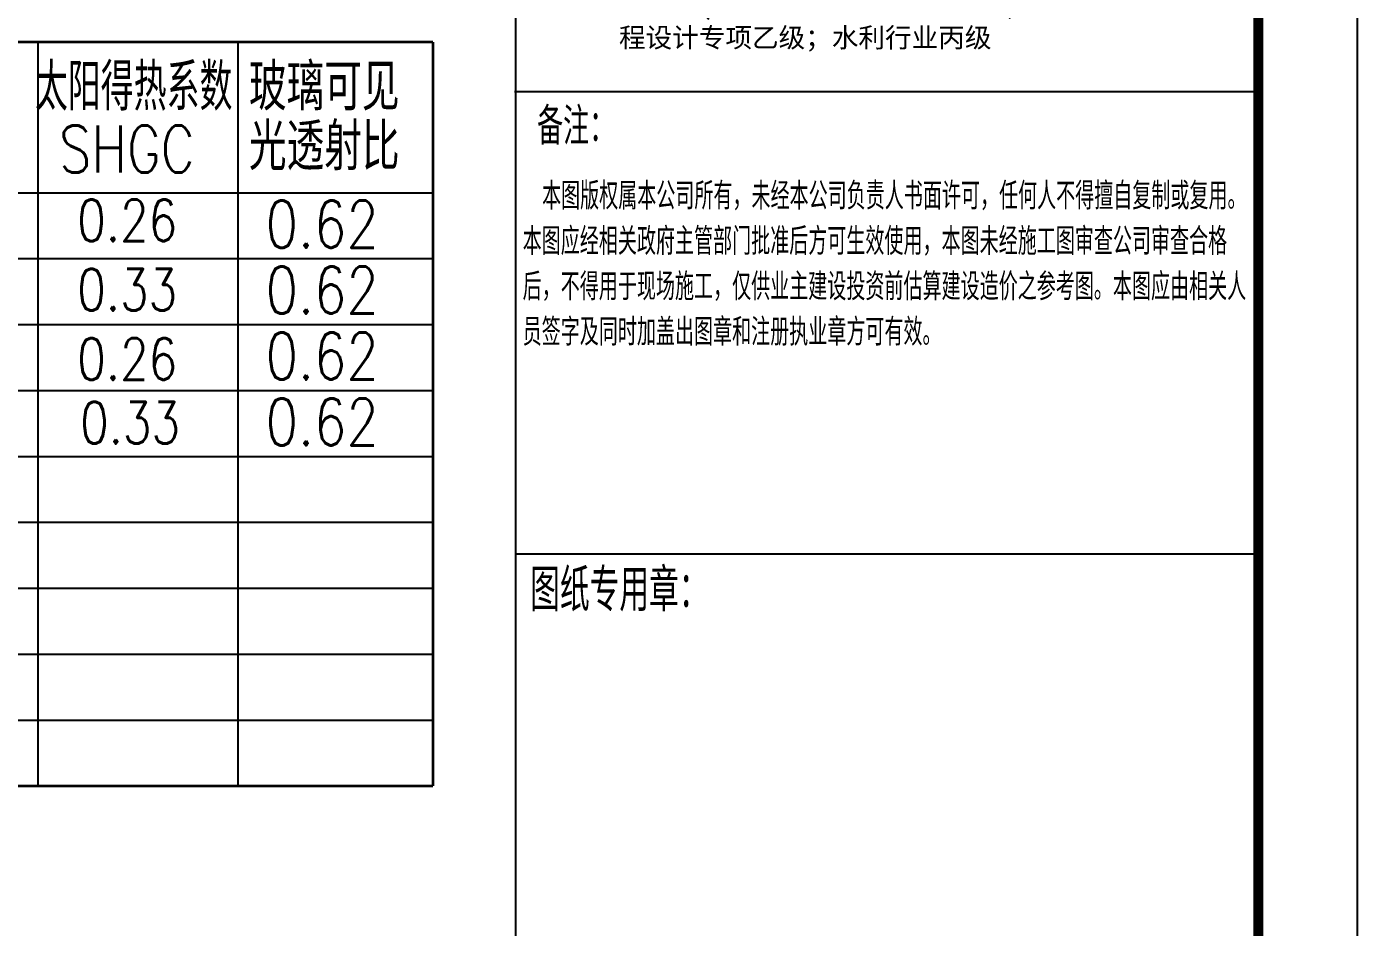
# Model space of a CAD drawing. Extents: x -695846 to 822170, y -413475 to 397179.
# Drawn here: x 574587 to 588020, y 342513 to 351601 of the extents above; entities that cross this region are included whole.
import ezdxf

# ---------------------------------------------------------------- set-up
doc = ezdxf.new("R2010")
doc.units = 0
doc.header["$LTSCALE"] = 1000
doc.header["$MEASUREMENT"] = 0
for name, color, linetype in [('AXIS', 3, 'Continuous'), ('T-图框-175', 175, 'Continuous'), ('TK', 4, 'Continuous')]:
    doc.layers.add(name, color=color, linetype=linetype)
doc.styles.add('_HZTXT', font='txt.shx', dxfattribs={"width": 0.8, "bigfont": 'HZTXT.shx'})
doc.styles.add('tk', font='txt.shx', dxfattribs={"width": 0.7, "bigfont": 'hztxt.shx'})
doc.styles.add('图框字型一', font='')
doc.styles.get('图框字型一').set_extended_font_data('SimSun')

# ---------------------------------------------------------------- blocks, each defined once
blk = doc.blocks.new('备注')
at = {"layer": 'TK', "insert": (2526775, -172239), "char_height": 313.797, "attachment_point": 1, "style": 'tk'}
blk.add_mtext_dynamic_manual_height_columns(' {\\H0.875x;本图版权属本公司所有，未经本公司负责人书面许可，任何人不得擅自复制或复用。本图应经相关政府主管部门批准后方可生效使用，本图未经施工图审查公司审查合格后，不得用于现场施工，仅供业主建设投资前估算建设造价之参考图。本图应由相关人员签字及同时加盖出图章和注册执业章方可有效。}', width=7379.47, gutter_width=1470, heights=[0], dxfattribs=at)
blk = doc.blocks.new('资质')
at = {"layer": 'TK', "insert": (2529326, -169570), "char_height": 193.202, "attachment_point": 1, "style": '图框字型一'}
blk.add_mtext_dynamic_manual_height_columns('       资质证书编号：A252030795^J{\\H0.9705x;电力行业(风力发电、新能源发电、送电工程、变电工程)专业乙级；市政行业乙级；农林行业（农业综合开发生态工程、营造林工程）专业乙级；建筑行业（建筑工程、人防工程）乙级；环境工程(污染修复工程）专项乙级；风景园林工程设计专项乙级；水利行业丙级}', width=5425.63, gutter_width=2250, heights=[4035], dxfattribs=at)
blk = doc.blocks.new('中亿国际')
at = {"lineweight": 20, "xscale": 1.05, "yscale": 1.05, "zscale": 1.05}
blk.add_blockref('资质', (-128018, 8935), dxfattribs=at)
blk = doc.blocks.new('3er1t35wer1t')
at = {"layer": 'TK', "color": 7}
for p, q in [((313372, 298821), (320872, 298821)), ((313394, 294155), (320894, 294155))]:
    blk.add_line(p, q, dxfattribs=at)
blk.add_lwpolyline([(313385, 263477), (313385, 303477), (320885, 303477), (320885, 263477)], close=True, dxfattribs=at)
at = {"lineweight": 20}
for name, p in [('中亿国际', (-2213347, 470556)), ('备注', (-2213320, 470144))]:
    blk.add_blockref(name, p, dxfattribs=at)
at = {"color": 7, "style": 'tk', "width": 0.7}
blk.add_text('备注：', height=375, dxfattribs=at).set_placement((313601, 298283))
at = {"layer": 'TK', "color": 7, "lineweight": -3, "style": 'tk', "width": 0.7}
blk.add_text('图纸专用章：', height=428.6, dxfattribs=at).set_placement((313531, 293577))

msp = doc.modelspace()

# ---------------------------------------------------------------- linework, layer by layer
at = {"layer": 'AXIS', "color": 7}
for p, q in [((574699, 351445), (574699, 343940)), ((576720, 351445), (576720, 343940)), ((560154, 349925), (578689, 349925)), ((560819, 349260), (578689, 349260)), ((560819, 348595), (578689, 348595)), ((560819, 347930), (578689, 347930)), ((560819, 347265), (578689, 347265)), ((560154, 346600), (578689, 346600)), ((560819, 345935), (578689, 345935)), ((560819, 345270), (578689, 345270)), ((560819, 344605), (578689, 344605))]:
    msp.add_line(p, q, dxfattribs=at)
at = {"layer": 'AXIS', "color": 7, "const_width": 28.5}
for points in [[(560154, 351445), (578689, 351445)], [(578689, 351445), (578689, 343940)], [(560154, 343940), (578689, 343940)]]:
    msp.add_lwpolyline(points, dxfattribs=at)
at = {"layer": 'T-图框-175'}
msp.add_lwpolyline([(528620, 314602), (588020, 314602), (588020, 356602), (528620, 356602)], close=True, dxfattribs=at)
at = {"layer": 'T-图框-175', "const_width": 100}
msp.add_lwpolyline([(531120, 315602), (587020, 315602), (587020, 355602), (531120, 355602)], close=True, dxfattribs=at)

# ---------------------------------------------------------------- block references
msp.add_blockref('3er1t35wer1t', (266139, 52125))

# ---------------------------------------------------------------- texts
at = {"layer": 'AXIS', "color": 7, "style": '_HZTXT'}
for s, height, width, p in [('太阳得热系数', 475, 0.7, (574670, 350754)), ('玻璃可见', 475, 0.8, (576831, 350754)), ('光透射比', 475, 0.8, (576831, 350152)), ('SHGC', 475, 0.8, (574915, 350128)), ('0.26', 420, 0.8, (575098, 349436)), ('0.62', 475, 0.8, (577000, 349370)), ('0.33', 420, 0.8, (575098, 348736, 800)), ('0.62', 475, 0.8, (577000, 348705)), ('0.26', 420, 0.8, (575098, 348036, 800)), ('0.62', 475, 0.8, (577000, 348040)), ('0.33', 420, 0.8, (575127, 347394)), ('0.62', 475, 0.8, (577000, 347375))]:
    msp.add_text(s, height=height, dxfattribs=dict(at, width=width)).set_placement(p)

doc.saveas('drawing.dxf')
